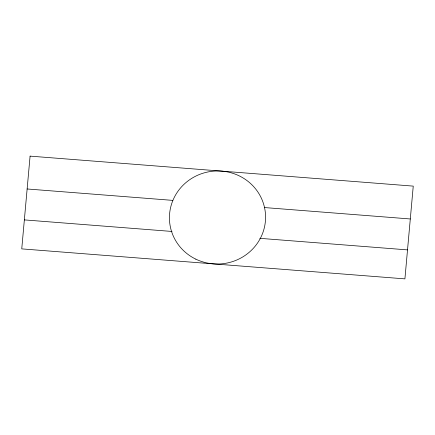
<?xml version="1.0" encoding="UTF-8"?>
<svg xmlns="http://www.w3.org/2000/svg" width="435" height="435" viewBox="0 0 435 435"><rect width="100%" height="100%" fill="white"/><g stroke="black" fill="none" stroke-linecap="round" stroke-linejoin="round"><path stroke-width="0.65" d="M27.133 188.975L172.815 200.383M264.616 207.566L410.297 218.968M24.355 219.898L172.032 231.458M259.842 238.331L407.519 249.891M30.086 156.127L21.75 248.88L404.914 278.873L413.25 186.12L30.086 156.127M195.832 259.162A48.089 46.518 -5.3 0 0 265.502 214.613A48.089 46.518 -5.3 0 0 191.166 178.725A48.089 46.518 -5.3 0 0 195.832 259.162"/></g></svg>
